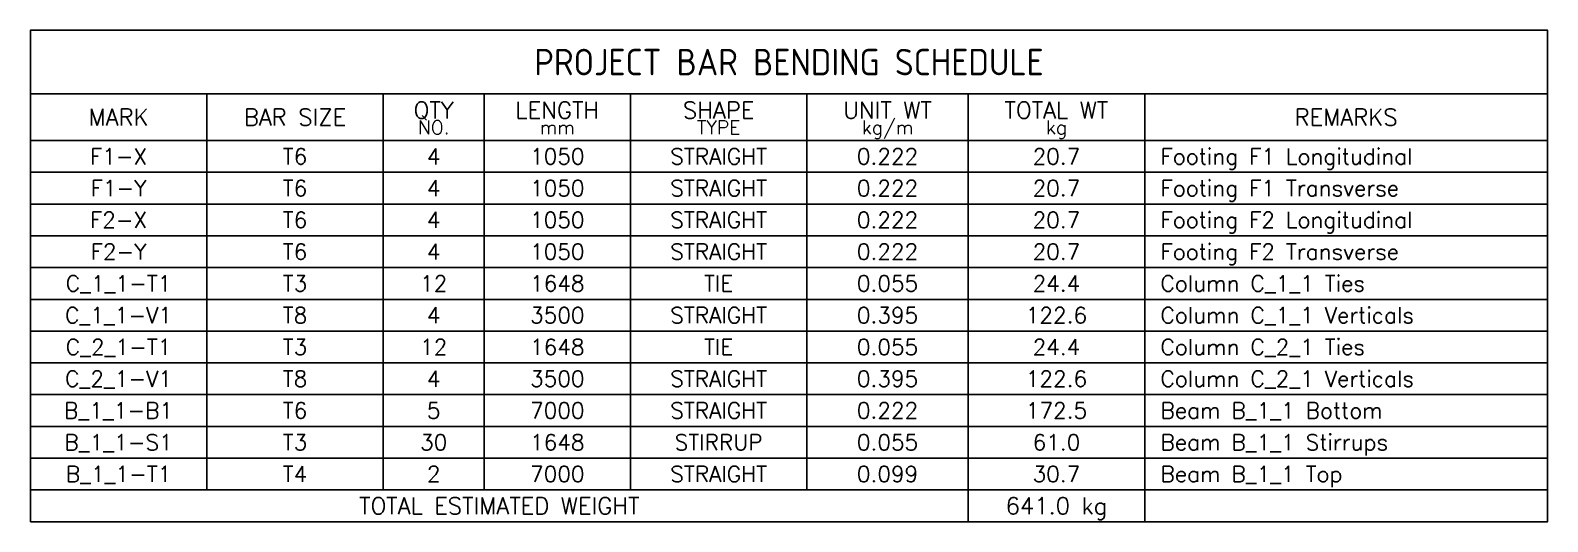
# Model space of a CAD drawing. Header units: metres. Extents: x -4073 to 22081, y -47896 to 1700.
# Drawn here: x 0 to 7159, y -47896 to -45575 of the extents above; entities that cross this region are included whole.
import ezdxf
from ezdxf.enums import TextEntityAlignment as Align

# ---------------------------------------------------------------- set-up
doc = ezdxf.new("R2010")
doc.units = ezdxf.units.M
doc.layers.add('SCHEDULE', color=7, linetype='Continuous')
doc.styles.add('Schedule', font='romans')
doc.styles.add('Title', font='isocp')

msp = doc.modelspace()

# ---------------------------------------------------------------- linework, layer by layer
at = {"layer": 'SCHEDULE'}
for p, q in [((832.5, -45875), (832.5, -46095.5)), ((1665, -45875), (1665, -46095.5)), ((2141.25, -45875), (2141.25, -46095.5)), ((2831.25, -45875), (2831.25, -46095.5)), ((3663.75, -45875), (3663.75, -46095.5)), ((4425, -45875), (4425, -46095.5)), ((5257.5, -45875), (5257.5, -46095.5)), ((832.5, -46095.5), (832.5, -46245.5)), ((1665, -46095.5), (1665, -46245.5)), ((2141.25, -46095.5), (2141.25, -46245.5)), ((2831.25, -46095.5), (2831.25, -46245.5)), ((3663.75, -46095.5), (3663.75, -46245.5)), ((4425, -46095.5), (4425, -46245.5)), ((5257.5, -46095.5), (5257.5, -46245.5)), ((832.5, -46245.5), (832.5, -46395.5)), ((1665, -46245.5), (1665, -46395.5)), ((2141.25, -46245.5), (2141.25, -46395.5)), ((2831.25, -46245.5), (2831.25, -46395.5)), ((3663.75, -46245.5), (3663.75, -46395.5)), ((4425, -46245.5), (4425, -46395.5)), ((5257.5, -46245.5), (5257.5, -46395.5)), ((832.5, -46395.5), (832.5, -46545.5)), ((1665, -46395.5), (1665, -46545.5)), ((2141.25, -46395.5), (2141.25, -46545.5)), ((2831.25, -46395.5), (2831.25, -46545.5)), ((3663.75, -46395.5), (3663.75, -46545.5)), ((4425, -46395.5), (4425, -46545.5)), ((5257.5, -46395.5), (5257.5, -46545.5)), ((832.5, -46545.5), (832.5, -46695.5)), ((1665, -46545.5), (1665, -46695.5)), ((2141.25, -46545.5), (2141.25, -46695.5)), ((2831.25, -46545.5), (2831.25, -46695.5)), ((3663.75, -46545.5), (3663.75, -46695.5)), ((4425, -46545.5), (4425, -46695.5)), ((5257.5, -46545.5), (5257.5, -46695.5)), ((832.5, -46695.5), (832.5, -46845.5)), ((1665, -46695.5), (1665, -46845.5)), ((2141.25, -46695.5), (2141.25, -46845.5)), ((2831.25, -46695.5), (2831.25, -46845.5)), ((3663.75, -46695.5), (3663.75, -46845.5)), ((4425, -46695.5), (4425, -46845.5)), ((5257.5, -46695.5), (5257.5, -46845.5)), ((832.5, -46845.5), (832.5, -46995.5)), ((1665, -46845.5), (1665, -46995.5)), ((2141.25, -46845.5), (2141.25, -46995.5)), ((2831.25, -46845.5), (2831.25, -46995.5)), ((3663.75, -46845.5), (3663.75, -46995.5)), ((4425, -46845.5), (4425, -46995.5)), ((5257.5, -46845.5), (5257.5, -46995.5)), ((832.5, -46995.5), (832.5, -47145.5)), ((1665, -46995.5), (1665, -47145.5)), ((2141.25, -46995.5), (2141.25, -47145.5)), ((2831.25, -46995.5), (2831.25, -47145.5)), ((3663.75, -46995.5), (3663.75, -47145.5)), ((4425, -46995.5), (4425, -47145.5)), ((5257.5, -46995.5), (5257.5, -47145.5)), ((832.5, -47145.5), (832.5, -47295.5)), ((1665, -47145.5), (1665, -47295.5)), ((2141.25, -47145.5), (2141.25, -47295.5)), ((2831.25, -47145.5), (2831.25, -47295.5)), ((3663.75, -47145.5), (3663.75, -47295.5)), ((4425, -47145.5), (4425, -47295.5)), ((5257.5, -47145.5), (5257.5, -47295.5)), ((832.5, -47295.5), (832.5, -47445.5)), ((1665, -47295.5), (1665, -47445.5)), ((2141.25, -47295.5), (2141.25, -47445.5)), ((2831.25, -47295.5), (2831.25, -47445.5)), ((3663.75, -47295.5), (3663.75, -47445.5)), ((4425, -47295.5), (4425, -47445.5)), ((5257.5, -47295.5), (5257.5, -47445.5)), ((832.5, -47445.5), (832.5, -47595.5)), ((1665, -47445.5), (1665, -47595.5)), ((2141.25, -47445.5), (2141.25, -47595.5)), ((2831.25, -47445.5), (2831.25, -47595.5)), ((3663.75, -47445.5), (3663.75, -47595.5)), ((4425, -47445.5), (4425, -47595.5)), ((5257.5, -47445.5), (5257.5, -47595.5)), ((832.5, -47595.5), (832.5, -47745.5)), ((1665, -47595.5), (1665, -47745.5)), ((2141.25, -47595.5), (2141.25, -47745.5)), ((2831.25, -47595.5), (2831.25, -47745.5)), ((3663.75, -47595.5), (3663.75, -47745.5)), ((4425, -47595.5), (4425, -47745.5)), ((5257.5, -47595.5), (5257.5, -47745.5)), ((4425, -47745.5), (4425, -47895.5)), ((5257.5, -47745.5), (5257.5, -47895.5))]:
    msp.add_line(p, q, dxfattribs=at)
for points in [[(0, -45875), (7158.75, -45875), (7158.75, -45575), (0, -45575), (0, -45875)], [(0, -46095.5), (7158.75, -46095.5), (7158.75, -45875), (0, -45875), (0, -46095.5)], [(0, -46245.5), (7158.75, -46245.5), (7158.75, -46095.5), (0, -46095.5), (0, -46245.5)], [(0, -46395.5), (7158.75, -46395.5), (7158.75, -46245.5), (0, -46245.5), (0, -46395.5)], [(0, -46545.5), (7158.75, -46545.5), (7158.75, -46395.5), (0, -46395.5), (0, -46545.5)], [(0, -46695.5), (7158.75, -46695.5), (7158.75, -46545.5), (0, -46545.5), (0, -46695.5)], [(0, -46845.5), (7158.75, -46845.5), (7158.75, -46695.5), (0, -46695.5), (0, -46845.5)], [(0, -46995.5), (7158.75, -46995.5), (7158.75, -46845.5), (0, -46845.5), (0, -46995.5)], [(0, -47145.5), (7158.75, -47145.5), (7158.75, -46995.5), (0, -46995.5), (0, -47145.5)], [(0, -47295.5), (7158.75, -47295.5), (7158.75, -47145.5), (0, -47145.5), (0, -47295.5)], [(0, -47445.5), (7158.75, -47445.5), (7158.75, -47295.5), (0, -47295.5), (0, -47445.5)], [(0, -47595.5), (7158.75, -47595.5), (7158.75, -47445.5), (0, -47445.5), (0, -47595.5)], [(0, -47745.5), (7158.75, -47745.5), (7158.75, -47595.5), (0, -47595.5), (0, -47745.5)], [(0, -47895.5), (7158.75, -47895.5), (7158.75, -47745.5), (0, -47745.5), (0, -47895.5)]]:
    msp.add_lwpolyline(points, close=True, dxfattribs=at)

# ---------------------------------------------------------------- texts
for s, height, style, p in [('PROJECT BAR BENDING SCHEDULE', 125, 'Title', (3579.375, -45725)), ('MARK', 78.75, 'Schedule', (416.25, -45985.25)), ('BAR SIZE', 78.75, 'Schedule', (1248.75, -45985.25)), ('QTY', 78.75, 'Schedule', (1903.125, -45952.175)), ('LENGTH', 78.75, 'Schedule', (2486.25, -45952.175)), ('SHAPE', 78.75, 'Schedule', (3247.5, -45952.175)), ('UNIT WT', 78.75, 'Schedule', (4044.375, -45952.175)), ('TOTAL WT', 78.75, 'Schedule', (4841.25, -45952.175)), ('REMARKS', 78.75, 'Schedule', (6208.125, -45985.25)), ('NO.', 64.575, 'Schedule', (1903.125, -46033.76)), ('mm', 64.575, 'Schedule', (2486.25, -46033.76)), ('TYPE', 64.575, 'Schedule', (3247.5, -46033.76)), ('kg/m', 64.575, 'Schedule', (4044.375, -46033.76)), ('kg', 64.575, 'Schedule', (4841.25, -46033.76)), ('F1-X', 75, 'Schedule', (416.25, -46170.5)), ('T6', 75, 'Schedule', (1248.75, -46170.5)), ('4', 75, 'Schedule', (1903.125, -46170.5)), ('1050', 75, 'Schedule', (2486.25, -46170.5)), ('STRAIGHT', 75, 'Schedule', (3247.5, -46170.5)), ('0.222', 75, 'Schedule', (4044.375, -46170.5)), ('20.7', 75, 'Schedule', (4841.25, -46170.5)), ('F1-Y', 75, 'Schedule', (416.25, -46320.5)), ('T6', 75, 'Schedule', (1248.75, -46320.5)), ('4', 75, 'Schedule', (1903.125, -46320.5)), ('1050', 75, 'Schedule', (2486.25, -46320.5)), ('STRAIGHT', 75, 'Schedule', (3247.5, -46320.5)), ('0.222', 75, 'Schedule', (4044.375, -46320.5)), ('20.7', 75, 'Schedule', (4841.25, -46320.5)), ('F2-X', 75, 'Schedule', (416.25, -46470.5)), ('T6', 75, 'Schedule', (1248.75, -46470.5)), ('4', 75, 'Schedule', (1903.125, -46470.5)), ('1050', 75, 'Schedule', (2486.25, -46470.5)), ('STRAIGHT', 75, 'Schedule', (3247.5, -46470.5)), ('0.222', 75, 'Schedule', (4044.375, -46470.5)), ('20.7', 75, 'Schedule', (4841.25, -46470.5)), ('F2-Y', 75, 'Schedule', (416.25, -46620.5)), ('T6', 75, 'Schedule', (1248.75, -46620.5)), ('4', 75, 'Schedule', (1903.125, -46620.5)), ('1050', 75, 'Schedule', (2486.25, -46620.5)), ('STRAIGHT', 75, 'Schedule', (3247.5, -46620.5)), ('0.222', 75, 'Schedule', (4044.375, -46620.5)), ('20.7', 75, 'Schedule', (4841.25, -46620.5)), ('C_1_1-T1', 75, 'Schedule', (416.25, -46770.5)), ('T3', 75, 'Schedule', (1248.75, -46770.5)), ('12', 75, 'Schedule', (1903.125, -46770.5)), ('1648', 75, 'Schedule', (2486.25, -46770.5)), ('TIE', 75, 'Schedule', (3247.5, -46770.5)), ('0.055', 75, 'Schedule', (4044.375, -46770.5)), ('24.4', 75, 'Schedule', (4841.25, -46770.5)), ('C_1_1-V1', 75, 'Schedule', (416.25, -46920.5)), ('T8', 75, 'Schedule', (1248.75, -46920.5)), ('4', 75, 'Schedule', (1903.125, -46920.5)), ('3500', 75, 'Schedule', (2486.25, -46920.5)), ('STRAIGHT', 75, 'Schedule', (3247.5, -46920.5)), ('0.395', 75, 'Schedule', (4044.375, -46920.5)), ('122.6', 75, 'Schedule', (4841.25, -46920.5)), ('C_2_1-T1', 75, 'Schedule', (416.25, -47070.5)), ('T3', 75, 'Schedule', (1248.75, -47070.5)), ('12', 75, 'Schedule', (1903.125, -47070.5)), ('1648', 75, 'Schedule', (2486.25, -47070.5)), ('TIE', 75, 'Schedule', (3247.5, -47070.5)), ('0.055', 75, 'Schedule', (4044.375, -47070.5)), ('24.4', 75, 'Schedule', (4841.25, -47070.5)), ('C_2_1-V1', 75, 'Schedule', (416.25, -47220.5)), ('T8', 75, 'Schedule', (1248.75, -47220.5)), ('4', 75, 'Schedule', (1903.125, -47220.5)), ('3500', 75, 'Schedule', (2486.25, -47220.5)), ('STRAIGHT', 75, 'Schedule', (3247.5, -47220.5)), ('0.395', 75, 'Schedule', (4044.375, -47220.5)), ('122.6', 75, 'Schedule', (4841.25, -47220.5)), ('B_1_1-B1', 75, 'Schedule', (416.25, -47370.5)), ('T6', 75, 'Schedule', (1248.75, -47370.5)), ('5', 75, 'Schedule', (1903.125, -47370.5)), ('7000', 75, 'Schedule', (2486.25, -47370.5)), ('STRAIGHT', 75, 'Schedule', (3247.5, -47370.5)), ('0.222', 75, 'Schedule', (4044.375, -47370.5)), ('172.5', 75, 'Schedule', (4841.25, -47370.5)), ('B_1_1-S1', 75, 'Schedule', (416.25, -47520.5)), ('T3', 75, 'Schedule', (1248.75, -47520.5)), ('30', 75, 'Schedule', (1903.125, -47520.5)), ('1648', 75, 'Schedule', (2486.25, -47520.5)), ('STIRRUP', 75, 'Schedule', (3247.5, -47520.5)), ('0.055', 75, 'Schedule', (4044.375, -47520.5)), ('61.0', 75, 'Schedule', (4841.25, -47520.5)), ('B_1_1-T1', 75, 'Schedule', (416.25, -47670.5)), ('T4', 75, 'Schedule', (1248.75, -47670.5)), ('2', 75, 'Schedule', (1903.125, -47670.5)), ('7000', 75, 'Schedule', (2486.25, -47670.5)), ('STRAIGHT', 75, 'Schedule', (3247.5, -47670.5)), ('0.099', 75, 'Schedule', (4044.375, -47670.5)), ('30.7', 75, 'Schedule', (4841.25, -47670.5)), ('TOTAL ESTIMATED WEIGHT', 78.75, 'Schedule', (2212.5, -47820.5)), ('641.0 kg', 78.75, 'Schedule', (4841.25, -47820.5))]:
    msp.add_text(s, height=height, dxfattribs=dict(at, style=style)).set_placement(p, align=Align.MIDDLE_CENTER)
at = {"layer": 'SCHEDULE', "style": 'Schedule'}
for s, p in [('Footing F1 Longitudinal', (5332.5, -46170.5)), ('Footing F1 Transverse', (5332.5, -46320.5)), ('Footing F2 Longitudinal', (5332.5, -46470.5)), ('Footing F2 Transverse', (5332.5, -46620.5)), ('Column C_1_1 Ties', (5332.5, -46770.5)), ('Column C_1_1 Verticals', (5332.5, -46920.5)), ('Column C_2_1 Ties', (5332.5, -47070.5)), ('Column C_2_1 Verticals', (5332.5, -47220.5)), ('Beam B_1_1 Bottom', (5332.5, -47370.5)), ('Beam B_1_1 Stirrups', (5332.5, -47520.5)), ('Beam B_1_1 Top', (5332.5, -47670.5))]:
    msp.add_text(s, height=75, dxfattribs=at).set_placement(p, align=Align.MIDDLE_LEFT)

doc.saveas('drawing.dxf')
